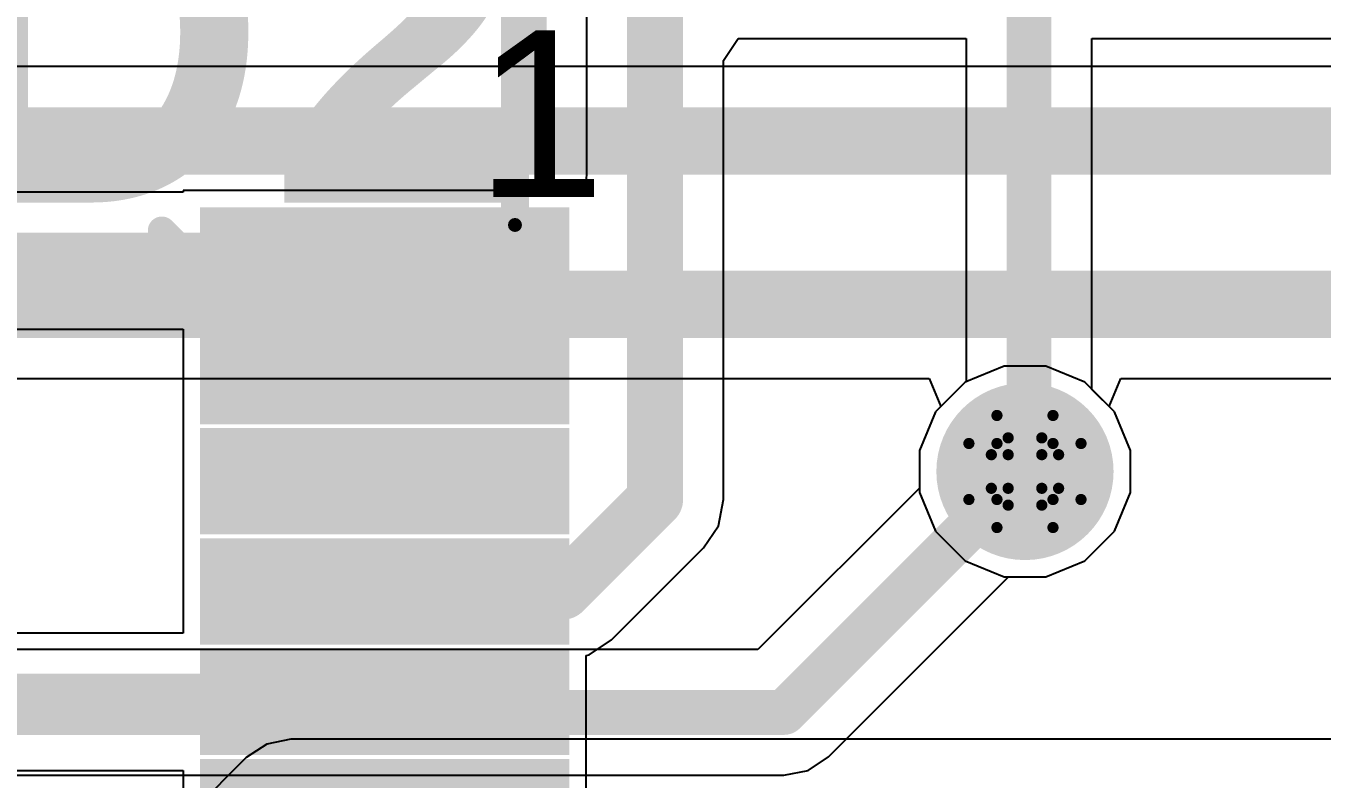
# Model space of a CAD drawing. Header units: inches. Extents: x -0.1 to 17.9, y -0.8 to 4.8.
# Drawn here: x 0.9427 to 1.174, y 2.7951 to 2.9295 of the extents above; entities that cross this region are included whole.
import ezdxf

# ---------------------------------------------------------------- set-up
doc = ezdxf.new("R2010")
doc.units = ezdxf.units.IN
doc.header["$MEASUREMENT"] = 0
for name, color, linetype in [('Bottom Layer 1', 5, 'Continuous'), ('Bottom Solder', 6, 'Continuous'), ('Drill Drawing', 1, 'Continuous'), ('GND+Signal', 16, 'Continuous'), ('Pad Holes', 156, 'Continuous'), ('PWR+Signal', 76, 'Continuous'), ('Top 3D Body', 56, 'Continuous'), ('Top Layer 1', 1, 'Continuous'), ('Top Overlay', 2, 'Continuous'), ('Top Paste', 8, 'Continuous'), ('Top Solder', 216, 'Continuous'), ('Via Holes', 16, 'Continuous')]:
    doc.layers.add(name, color=color, linetype=linetype)
doc.styles.add('Arial', font='', dxfattribs={"height": 0.2})
doc.styles.add('Arial_Bold', font='', dxfattribs={"height": 0.2})
doc.styles.get('Arial').set_extended_font_data('Arial')
doc.styles.get('Arial_Bold').set_extended_font_data('Arial', bold=True)

# ---------------------------------------------------------------- blocks, each defined once
blk = doc.blocks.new('64_TQFP__10_10__101')
at = {"layer": 'Top Layer 1'}
for points in [[(-0.25217, 0.15315), (-0.19429, 0.15315), (-0.19429, 0.14213), (-0.25217, 0.14213)], [(-0.25217, 0.13346), (-0.19429, 0.13346), (-0.19429, 0.12244), (-0.25217, 0.12244)], [(-0.25217, 0.11378), (-0.19429, 0.11378), (-0.19429, 0.10276), (-0.25217, 0.10276)], [(-0.25217, 0.09409), (-0.19429, 0.09409), (-0.19429, 0.08307), (-0.25217, 0.08307)], [(-0.25217, 0.07441), (-0.19429, 0.07441), (-0.19429, 0.06339), (-0.25217, 0.06339)]]:
    blk.add_hatch(color=1, dxfattribs=at).paths.add_polyline_path(points)
at = {"layer": 'Top Paste'}
for points in [[(-0.25217, 0.15315), (-0.19429, 0.15315), (-0.19429, 0.14213), (-0.25217, 0.14213)], [(-0.25217, 0.13346), (-0.19429, 0.13346), (-0.19429, 0.12244), (-0.25217, 0.12244)], [(-0.25217, 0.11378), (-0.19429, 0.11378), (-0.19429, 0.10276), (-0.25217, 0.10276)], [(-0.25217, 0.09409), (-0.19429, 0.09409), (-0.19429, 0.08307), (-0.25217, 0.08307)], [(-0.25217, 0.07441), (-0.19429, 0.07441), (-0.19429, 0.06339), (-0.25217, 0.06339)]]:
    blk.add_hatch(color=8, dxfattribs=at).paths.add_polyline_path(points)
at = {"layer": 'Top Solder'}
for points in [[(-0.25617, 0.15715), (-0.19029, 0.15715), (-0.19029, 0.13813), (-0.25617, 0.13813)], [(-0.25617, 0.13746), (-0.19029, 0.13746), (-0.19029, 0.11844), (-0.25617, 0.11844)], [(-0.25617, 0.11778), (-0.19029, 0.11778), (-0.19029, 0.09876), (-0.25617, 0.09876)], [(-0.25617, 0.09809), (-0.19029, 0.09809), (-0.19029, 0.07907), (-0.25617, 0.07907)], [(-0.25617, 0.07841), (-0.19029, 0.07841), (-0.19029, 0.05939), (-0.25617, 0.05939)], [(-0.25617, 0.05872), (-0.19029, 0.05872), (-0.19029, 0.0397), (-0.25617, 0.0397)]]:
    blk.add_hatch(color=216, dxfattribs=at).paths.add_polyline_path(points)
at = {"layer": 'Top Overlay'}
for points in [[(-0.19685, 0.16575, 0.005, 0.005, 0), (-0.19685, 0.19685, 0.005, 0.005, 0)], [(-0.263, 0.153, 0.005, 0.005, 0), (-0.258, 0.148, 0.005, 0.005, 0)], [(-0.263, 0.143, 0.005, 0.005, 0), (-0.263, 0.153, 0.005, 0.005, 0)], [(-0.263, 0.143, 0.005, 0.005, 0), (-0.258, 0.148, 0.005, 0.005, 0)]]:
    blk.add_lwpolyline(points, format="xyseb", dxfattribs=at)
for points in [[(-0.1981, 0.16575, 0.0025, 0.0025, 1), (-0.1956, 0.16575, 0.0025, 0.0025, 1)], [(-0.26425, 0.153, 0.0025, 0.0025, 1), (-0.26175, 0.153, 0.0025, 0.0025, 1)], [(-0.26425, 0.153, 0.0025, 0.0025, 1), (-0.26175, 0.153, 0.0025, 0.0025, 1)], [(-0.25925, 0.148, 0.0025, 0.0025, 1), (-0.25675, 0.148, 0.0025, 0.0025, 1)], [(-0.25925, 0.148, 0.0025, 0.0025, 1), (-0.25675, 0.148, 0.0025, 0.0025, 1)], [(-0.26425, 0.143, 0.0025, 0.0025, 1), (-0.26175, 0.143, 0.0025, 0.0025, 1)], [(-0.26425, 0.143, 0.0025, 0.0025, 1), (-0.26175, 0.143, 0.0025, 0.0025, 1)]]:
    blk.add_lwpolyline(points, format="xyseb", close=True, dxfattribs=at)

msp = doc.modelspace()

# ---------------------------------------------------------------- hatches: boundary and pattern name
at = {"layer": 'Bottom Layer 1'}
h = msp.add_hatch(color=5, dxfattribs=at)
edge = h.paths.add_edge_path()
edge.add_arc((1.121, 2.85), 0.01181, 0, 360)
at = {"layer": 'Bottom Solder'}
h = msp.add_hatch(color=6, dxfattribs=at)
edge = h.paths.add_edge_path()
edge.add_arc((1.121, 2.85), 0.01581, 0, 360)
at = {"layer": 'GND+Signal'}
h = msp.add_hatch(color=16, dxfattribs=at)
edge = h.paths.add_edge_path()
edge.add_arc((1.121, 2.85), 0.01181, 0, 360)
at = {"layer": 'Pad Holes'}
h = msp.add_hatch(color=7, dxfattribs=at)
edge = h.paths.add_edge_path()
edge.add_arc((1.03, 2.894), 0.00125, 0, 360)
at = {"layer": 'PWR+Signal'}
h = msp.add_hatch(color=76, dxfattribs=at)
edge = h.paths.add_edge_path()
edge.add_arc((1.121, 2.85), 0.01181, 0, 360)
at = {"layer": 'Top 3D Body'}
h = msp.add_hatch(color=56, dxfattribs=at)
edge = h.paths.add_edge_path()
edge.add_arc((1.03, 2.894), 0.00125, 0, 360)
at = {"layer": 'Top Layer 1'}
h = msp.add_hatch(color=1, dxfattribs=at)
edge = h.paths.add_edge_path()
edge.add_arc((1.121, 2.85), 0.01181, 0, 360)
at = {"layer": 'Via Holes'}
h = msp.add_hatch(color=7, dxfattribs=at)
edge = h.paths.add_edge_path()
edge.add_arc((1.121, 2.85), 0.00591, 0, 360)

# ---------------------------------------------------------------- linework, layer by layer
at = {"layer": 'Bottom Layer 1'}
for p, q in [((1.29465, 2.92225), (0.91149, 2.92225)), ((0.90215, 2.86659), (1.10392, 2.86659)), ((1.10392, 2.86659), (1.10599, 2.86159)), ((1.13601, 2.86159), (1.13808, 2.86659)), ((1.13808, 2.86659), (1.30402, 2.86659)), ((1.10599, 2.86159), (1.10505, 2.86066)), ((1.13695, 2.86066), (1.13601, 2.86159)), ((1.10505, 2.86066), (1.10219, 2.85374)), ((1.13981, 2.85374), (1.13695, 2.86066)), ((1.10219, 2.85374), (1.10219, 2.84626)), ((1.13981, 2.84626), (1.13981, 2.85374)), ((1.10219, 2.84626), (1.10505, 2.83934)), ((1.13695, 2.83934), (1.13981, 2.84626)), ((1.10505, 2.83934), (1.11034, 2.83405)), ((1.13166, 2.83405), (1.13695, 2.83934)), ((1.11034, 2.83405), (1.11726, 2.83119)), ((1.12474, 2.83119), (1.13166, 2.83405)), ((1.11726, 2.83119), (1.12474, 2.83119)), ((0.98571, 2.80136), (0.98207, 2.79893)), ((0.99, 2.80222), (0.98571, 2.80136)), ((1.456, 2.80222), (0.99, 2.80222)), ((0.99, 2.80222), (0.99, 2.80222)), ((0.98207, 2.79893), (0.94843, 2.76529)), ((0.98207, 2.79893), (0.98207, 2.79893))]:
    msp.add_line(p, q, dxfattribs=at)
for points in [[(0.906, 2.909, 0.012, 0.012, 0), (1.308, 2.909, 0.012, 0.012, 0)], [(0.90215, 2.87985, 0.012, 0.012, 0), (1.31737, 2.87985, 0.012, 0.012, 0)]]:
    msp.add_lwpolyline(points, format="xyseb", dxfattribs=at)
at = {"layer": 'Drill Drawing'}
for points in [[(1.116, 2.855, 0.002, 0.002, 0), (1.116, 2.86, 0.002, 0.002, 0)], [(1.116, 2.86, 0.002, 0.002, 0), (1.126, 2.86, 0.002, 0.002, 0)], [(1.126, 2.855, 0.002, 0.002, 0), (1.126, 2.86, 0.002, 0.002, 0)], [(1.118, 2.853, 0.002, 0.002, 0), (1.118, 2.856, 0.002, 0.002, 0)], [(1.118, 2.856, 0.002, 0.002, 0), (1.124, 2.856, 0.002, 0.002, 0)], [(1.124, 2.853, 0.002, 0.002, 0), (1.124, 2.856, 0.002, 0.002, 0)], [(1.111, 2.845, 0.002, 0.002, 0), (1.111, 2.855, 0.002, 0.002, 0)], [(1.111, 2.855, 0.002, 0.002, 0), (1.116, 2.855, 0.002, 0.002, 0)], [(1.115, 2.847, 0.002, 0.002, 0), (1.115, 2.853, 0.002, 0.002, 0)], [(1.115, 2.853, 0.002, 0.002, 0), (1.118, 2.853, 0.002, 0.002, 0)], [(1.124, 2.853, 0.002, 0.002, 0), (1.127, 2.853, 0.002, 0.002, 0)], [(1.126, 2.855, 0.002, 0.002, 0), (1.131, 2.855, 0.002, 0.002, 0)], [(1.127, 2.847, 0.002, 0.002, 0), (1.127, 2.853, 0.002, 0.002, 0)], [(1.131, 2.845, 0.002, 0.002, 0), (1.131, 2.855, 0.002, 0.002, 0)], [(1.115, 2.847, 0.002, 0.002, 0), (1.118, 2.847, 0.002, 0.002, 0)], [(1.118, 2.844, 0.002, 0.002, 0), (1.118, 2.847, 0.002, 0.002, 0)], [(1.124, 2.847, 0.002, 0.002, 0), (1.127, 2.847, 0.002, 0.002, 0)], [(1.124, 2.844, 0.002, 0.002, 0), (1.124, 2.847, 0.002, 0.002, 0)], [(1.111, 2.845, 0.002, 0.002, 0), (1.116, 2.845, 0.002, 0.002, 0)], [(1.116, 2.84, 0.002, 0.002, 0), (1.116, 2.845, 0.002, 0.002, 0)], [(1.118, 2.844, 0.002, 0.002, 0), (1.124, 2.844, 0.002, 0.002, 0)], [(1.126, 2.845, 0.002, 0.002, 0), (1.131, 2.845, 0.002, 0.002, 0)], [(1.126, 2.84, 0.002, 0.002, 0), (1.126, 2.845, 0.002, 0.002, 0)], [(1.116, 2.84, 0.002, 0.002, 0), (1.126, 2.84, 0.002, 0.002, 0)]]:
    msp.add_lwpolyline(points, format="xyseb", dxfattribs=at)
for points in [[(1.1155, 2.86, 0.001, 0.001, 1), (1.1165, 2.86, 0.001, 0.001, 1)], [(1.1155, 2.86, 0.001, 0.001, 1), (1.1165, 2.86, 0.001, 0.001, 1)], [(1.1255, 2.86, 0.001, 0.001, 1), (1.1265, 2.86, 0.001, 0.001, 1)], [(1.1255, 2.86, 0.001, 0.001, 1), (1.1265, 2.86, 0.001, 0.001, 1)], [(1.1175, 2.856, 0.001, 0.001, 1), (1.1185, 2.856, 0.001, 0.001, 1)], [(1.1175, 2.856, 0.001, 0.001, 1), (1.1185, 2.856, 0.001, 0.001, 1)], [(1.1235, 2.856, 0.001, 0.001, 1), (1.1245, 2.856, 0.001, 0.001, 1)], [(1.1235, 2.856, 0.001, 0.001, 1), (1.1245, 2.856, 0.001, 0.001, 1)], [(1.1105, 2.855, 0.001, 0.001, 1), (1.1115, 2.855, 0.001, 0.001, 1)], [(1.1105, 2.855, 0.001, 0.001, 1), (1.1115, 2.855, 0.001, 0.001, 1)], [(1.1145, 2.853, 0.001, 0.001, 1), (1.1155, 2.853, 0.001, 0.001, 1)], [(1.1145, 2.853, 0.001, 0.001, 1), (1.1155, 2.853, 0.001, 0.001, 1)], [(1.1155, 2.855, 0.001, 0.001, 1), (1.1165, 2.855, 0.001, 0.001, 1)], [(1.1155, 2.855, 0.001, 0.001, 1), (1.1165, 2.855, 0.001, 0.001, 1)], [(1.1175, 2.853, 0.001, 0.001, 1), (1.1185, 2.853, 0.001, 0.001, 1)], [(1.1175, 2.853, 0.001, 0.001, 1), (1.1185, 2.853, 0.001, 0.001, 1)], [(1.1235, 2.853, 0.001, 0.001, 1), (1.1245, 2.853, 0.001, 0.001, 1)], [(1.1235, 2.853, 0.001, 0.001, 1), (1.1245, 2.853, 0.001, 0.001, 1)], [(1.1255, 2.855, 0.001, 0.001, 1), (1.1265, 2.855, 0.001, 0.001, 1)], [(1.1255, 2.855, 0.001, 0.001, 1), (1.1265, 2.855, 0.001, 0.001, 1)], [(1.1265, 2.853, 0.001, 0.001, 1), (1.1275, 2.853, 0.001, 0.001, 1)], [(1.1265, 2.853, 0.001, 0.001, 1), (1.1275, 2.853, 0.001, 0.001, 1)], [(1.1305, 2.855, 0.001, 0.001, 1), (1.1315, 2.855, 0.001, 0.001, 1)], [(1.1305, 2.855, 0.001, 0.001, 1), (1.1315, 2.855, 0.001, 0.001, 1)], [(1.1145, 2.847, 0.001, 0.001, 1), (1.1155, 2.847, 0.001, 0.001, 1)], [(1.1145, 2.847, 0.001, 0.001, 1), (1.1155, 2.847, 0.001, 0.001, 1)], [(1.1175, 2.847, 0.001, 0.001, 1), (1.1185, 2.847, 0.001, 0.001, 1)], [(1.1175, 2.847, 0.001, 0.001, 1), (1.1185, 2.847, 0.001, 0.001, 1)], [(1.1235, 2.847, 0.001, 0.001, 1), (1.1245, 2.847, 0.001, 0.001, 1)], [(1.1235, 2.847, 0.001, 0.001, 1), (1.1245, 2.847, 0.001, 0.001, 1)], [(1.1265, 2.847, 0.001, 0.001, 1), (1.1275, 2.847, 0.001, 0.001, 1)], [(1.1265, 2.847, 0.001, 0.001, 1), (1.1275, 2.847, 0.001, 0.001, 1)], [(1.1105, 2.845, 0.001, 0.001, 1), (1.1115, 2.845, 0.001, 0.001, 1)], [(1.1105, 2.845, 0.001, 0.001, 1), (1.1115, 2.845, 0.001, 0.001, 1)], [(1.1155, 2.845, 0.001, 0.001, 1), (1.1165, 2.845, 0.001, 0.001, 1)], [(1.1155, 2.845, 0.001, 0.001, 1), (1.1165, 2.845, 0.001, 0.001, 1)], [(1.1175, 2.844, 0.001, 0.001, 1), (1.1185, 2.844, 0.001, 0.001, 1)], [(1.1175, 2.844, 0.001, 0.001, 1), (1.1185, 2.844, 0.001, 0.001, 1)], [(1.1235, 2.844, 0.001, 0.001, 1), (1.1245, 2.844, 0.001, 0.001, 1)], [(1.1235, 2.844, 0.001, 0.001, 1), (1.1245, 2.844, 0.001, 0.001, 1)], [(1.1255, 2.845, 0.001, 0.001, 1), (1.1265, 2.845, 0.001, 0.001, 1)], [(1.1255, 2.845, 0.001, 0.001, 1), (1.1265, 2.845, 0.001, 0.001, 1)], [(1.1305, 2.845, 0.001, 0.001, 1), (1.1315, 2.845, 0.001, 0.001, 1)], [(1.1305, 2.845, 0.001, 0.001, 1), (1.1315, 2.845, 0.001, 0.001, 1)], [(1.1155, 2.84, 0.001, 0.001, 1), (1.1165, 2.84, 0.001, 0.001, 1)], [(1.1155, 2.84, 0.001, 0.001, 1), (1.1165, 2.84, 0.001, 0.001, 1)], [(1.1255, 2.84, 0.001, 0.001, 1), (1.1265, 2.84, 0.001, 0.001, 1)], [(1.1255, 2.84, 0.001, 0.001, 1), (1.1265, 2.84, 0.001, 0.001, 1)]]:
    msp.add_lwpolyline(points, format="xyseb", close=True, dxfattribs=at)
at = {"layer": 'GND+Signal'}
for p, q in [((1.11726, 2.86881), (1.11034, 2.86595)), ((1.12474, 2.86881), (1.11726, 2.86881)), ((1.13166, 2.86595), (1.12474, 2.86881)), ((1.11034, 2.86595), (1.10505, 2.86066)), ((1.13695, 2.86066), (1.13166, 2.86595)), ((1.10505, 2.86066), (1.10219, 2.85374)), ((1.13981, 2.85374), (1.13695, 2.86066)), ((1.10219, 2.85374), (1.10219, 2.84626)), ((1.13981, 2.84626), (1.13981, 2.85374)), ((1.10219, 2.84626), (1.10505, 2.83934)), ((1.13695, 2.83934), (1.13981, 2.84626)), ((1.10505, 2.83934), (1.11034, 2.83405)), ((1.13166, 2.83405), (1.13695, 2.83934)), ((1.11034, 2.83405), (1.11726, 2.83119)), ((1.12474, 2.83119), (1.13166, 2.83405)), ((1.11726, 2.83119), (1.12474, 2.83119))]:
    msp.add_line(p, q, dxfattribs=at)
at = {"layer": 'PWR+Signal'}
for p, q in [((1.11726, 2.86881), (1.11034, 2.86595)), ((1.12474, 2.86881), (1.11726, 2.86881)), ((1.13166, 2.86595), (1.12474, 2.86881)), ((1.11034, 2.86595), (1.10505, 2.86066)), ((1.13695, 2.86066), (1.13166, 2.86595)), ((1.10505, 2.86066), (1.10219, 2.85374)), ((1.13981, 2.85374), (1.13695, 2.86066)), ((1.10219, 2.85374), (1.10219, 2.84705)), ((1.13981, 2.84626), (1.13981, 2.85374)), ((1.10219, 2.84705), (1.07335, 2.81822)), ((1.13695, 2.83934), (1.13981, 2.84626)), ((1.13166, 2.83405), (1.13695, 2.83934)), ((1.12474, 2.83119), (1.13166, 2.83405)), ((1.08593, 2.79907), (1.11805, 2.83119)), ((1.11805, 2.83119), (1.12474, 2.83119)), ((1.07335, 2.81822), (0.81665, 2.81822)), ((1.08229, 2.79664), (1.08593, 2.79907)), ((1.078, 2.79578), (1.08229, 2.79664)), ((0.812, 2.79578), (1.078, 2.79578)), ((1.078, 2.79578), (1.078, 2.79578))]:
    msp.add_line(p, q, dxfattribs=at)
for points in [[(1.078, 2.807, 0.008, 0.008, 0), (1.121, 2.85, 0.008, 0.008, 0)], [(0.812, 2.807, 0.008, 0.008, 0), (1.078, 2.807, 0.008, 0.008, 0)]]:
    msp.add_lwpolyline(points, format="xyseb", dxfattribs=at)
for points in [[(1.119, 2.85, 0.004, 0.004, 1), (1.123, 2.85, 0.004, 0.004, 1)], [(1.076, 2.807, 0.004, 0.004, 1), (1.08, 2.807, 0.004, 0.004, 1)], [(1.076, 2.807, 0.004, 0.004, 1), (1.08, 2.807, 0.004, 0.004, 1)]]:
    msp.add_lwpolyline(points, format="xyseb", close=True, dxfattribs=at)
at = {"layer": 'Top 3D Body'}
msp.add_lwpolyline([(1.03, 2.894, 0.005, 0.005, 0), (1.03, 2.94, 0.005, 0.005, 0)], format="xyseb", dxfattribs=at)
msp.add_lwpolyline([(1.02875, 2.894, 0.0025, 0.0025, 1), (1.03125, 2.894, 0.0025, 0.0025, 1)], format="xyseb", close=True, dxfattribs=at)
at = {"layer": 'Top Layer 1'}
for p, q in [((1.04276, 3.01493), (1.04276, 2.90513)), ((1.06724, 2.92337), (1.06985, 2.92729)), ((1.06985, 2.92729), (1.07224, 2.92729)), ((1.07224, 2.92729), (1.11052, 2.92729)), ((1.11052, 2.92729), (1.11052, 2.86602)), ((1.13295, 2.86465), (1.13295, 2.92729)), ((1.13295, 2.92729), (1.23267, 2.92729)), ((1.06724, 2.845), (1.06724, 2.92337)), ((1.04276, 2.90513), (1.04271, 2.90015)), ((1.04271, 2.90015), (0.97083, 2.90015)), ((0.97083, 2.90015), (0.97083, 2.89987)), ((0.97083, 2.89987), (0.89743, 2.89987)), ((0.89236, 2.8754), (0.97083, 2.8754)), ((0.97083, 2.8754), (0.97083, 2.85544)), ((1.11034, 2.86595), (1.10505, 2.86066)), ((1.11052, 2.86602), (1.11034, 2.86595)), ((1.13695, 2.86066), (1.13295, 2.86465)), ((1.10505, 2.86066), (1.10219, 2.85374)), ((1.13981, 2.85374), (1.13695, 2.86066)), ((0.97083, 2.85544), (0.97083, 2.82113)), ((1.10219, 2.85374), (1.10219, 2.84626)), ((1.13981, 2.84626), (1.13981, 2.85374)), ((1.0663, 2.84032), (1.06724, 2.845)), ((1.10219, 2.84626), (1.10505, 2.83934)), ((1.13695, 2.83934), (1.13981, 2.84626)), ((1.06365, 2.83635), (1.0663, 2.84032)), ((1.10505, 2.83934), (1.11034, 2.83405)), ((1.13166, 2.83405), (1.13695, 2.83934)), ((1.04723, 2.81993), (1.06365, 2.83635)), ((1.11034, 2.83405), (1.11726, 2.83119)), ((1.12474, 2.83119), (1.13166, 2.83405)), ((1.11726, 2.83119), (1.12474, 2.83119)), ((0.97083, 2.82113), (0.91117, 2.82113)), ((1.04326, 2.81728), (1.04723, 2.81993)), ((1.04271, 2.81717), (1.04326, 2.81728)), ((1.04271, 2.7767), (1.04271, 2.81717)), ((0.9061, 2.79666), (0.97083, 2.79666)), ((0.97083, 2.79666), (0.97083, 2.78176))]:
    msp.add_line(p, q, dxfattribs=at)
for points in [[(1.055, 2.845, 0.01, 0.01, 0), (1.055, 3.02, 0.01, 0.01, 0)], [(1.12173, 2.85073, 0.008, 0.008, 0), (1.12173, 2.96323, 0.008, 0.008, 0)], [(0.89236, 2.88764, 0.01, 0.01, 0), (1.00677, 2.88764, 0.01, 0.01, 0)], [(1.121, 2.85, 0.008, 0.008, 0), (1.12173, 2.85073, 0.008, 0.008, 0)], [(1.03858, 2.82858, 0.01, 0.01, 0), (1.055, 2.845, 0.01, 0.01, 0)], [(1.00677, 2.82858, 0.01, 0.01, 0), (1.03858, 2.82858, 0.01, 0.01, 0)], [(0.9061, 2.8089, 0.01, 0.01, 0), (1.00677, 2.8089, 0.01, 0.01, 0)]]:
    msp.add_lwpolyline(points, format="xyseb", dxfattribs=at)
for points in [[(1.00427, 2.88764, 0.005, 0.005, 1), (1.00927, 2.88764, 0.005, 0.005, 1)], [(1.119, 2.85, 0.004, 0.004, 1), (1.123, 2.85, 0.004, 0.004, 1)], [(1.11973, 2.85073, 0.004, 0.004, 1), (1.12373, 2.85073, 0.004, 0.004, 1)], [(1.11973, 2.85073, 0.004, 0.004, 1), (1.12373, 2.85073, 0.004, 0.004, 1)], [(1.0525, 2.845, 0.005, 0.005, 1), (1.0575, 2.845, 0.005, 0.005, 1)], [(1.0525, 2.845, 0.005, 0.005, 1), (1.0575, 2.845, 0.005, 0.005, 1)], [(1.00427, 2.82858, 0.005, 0.005, 1), (1.00927, 2.82858, 0.005, 0.005, 1)], [(1.03608, 2.82858, 0.005, 0.005, 1), (1.04108, 2.82858, 0.005, 0.005, 1)], [(1.03608, 2.82858, 0.005, 0.005, 1), (1.04108, 2.82858, 0.005, 0.005, 1)], [(1.00427, 2.8089, 0.005, 0.005, 1), (1.00927, 2.8089, 0.005, 0.005, 1)]]:
    msp.add_lwpolyline(points, format="xyseb", close=True, dxfattribs=at)

# ---------------------------------------------------------------- block references
msp.add_blockref('64_TQFP__10_10__101', (1.23, 2.74))

# ---------------------------------------------------------------- texts
at = {"layer": 'Top 3D Body', "style": 'Arial'}
msp.add_text('1', height=0.02975, dxfattribs=at).set_placement((1.023, 2.899))
at = {"layer": 'Top Overlay', "style": 'Arial_Bold'}
msp.add_text('RXD2', height=0.06, dxfattribs=at).set_placement((0.809, 2.898))

doc.saveas('drawing.dxf')
